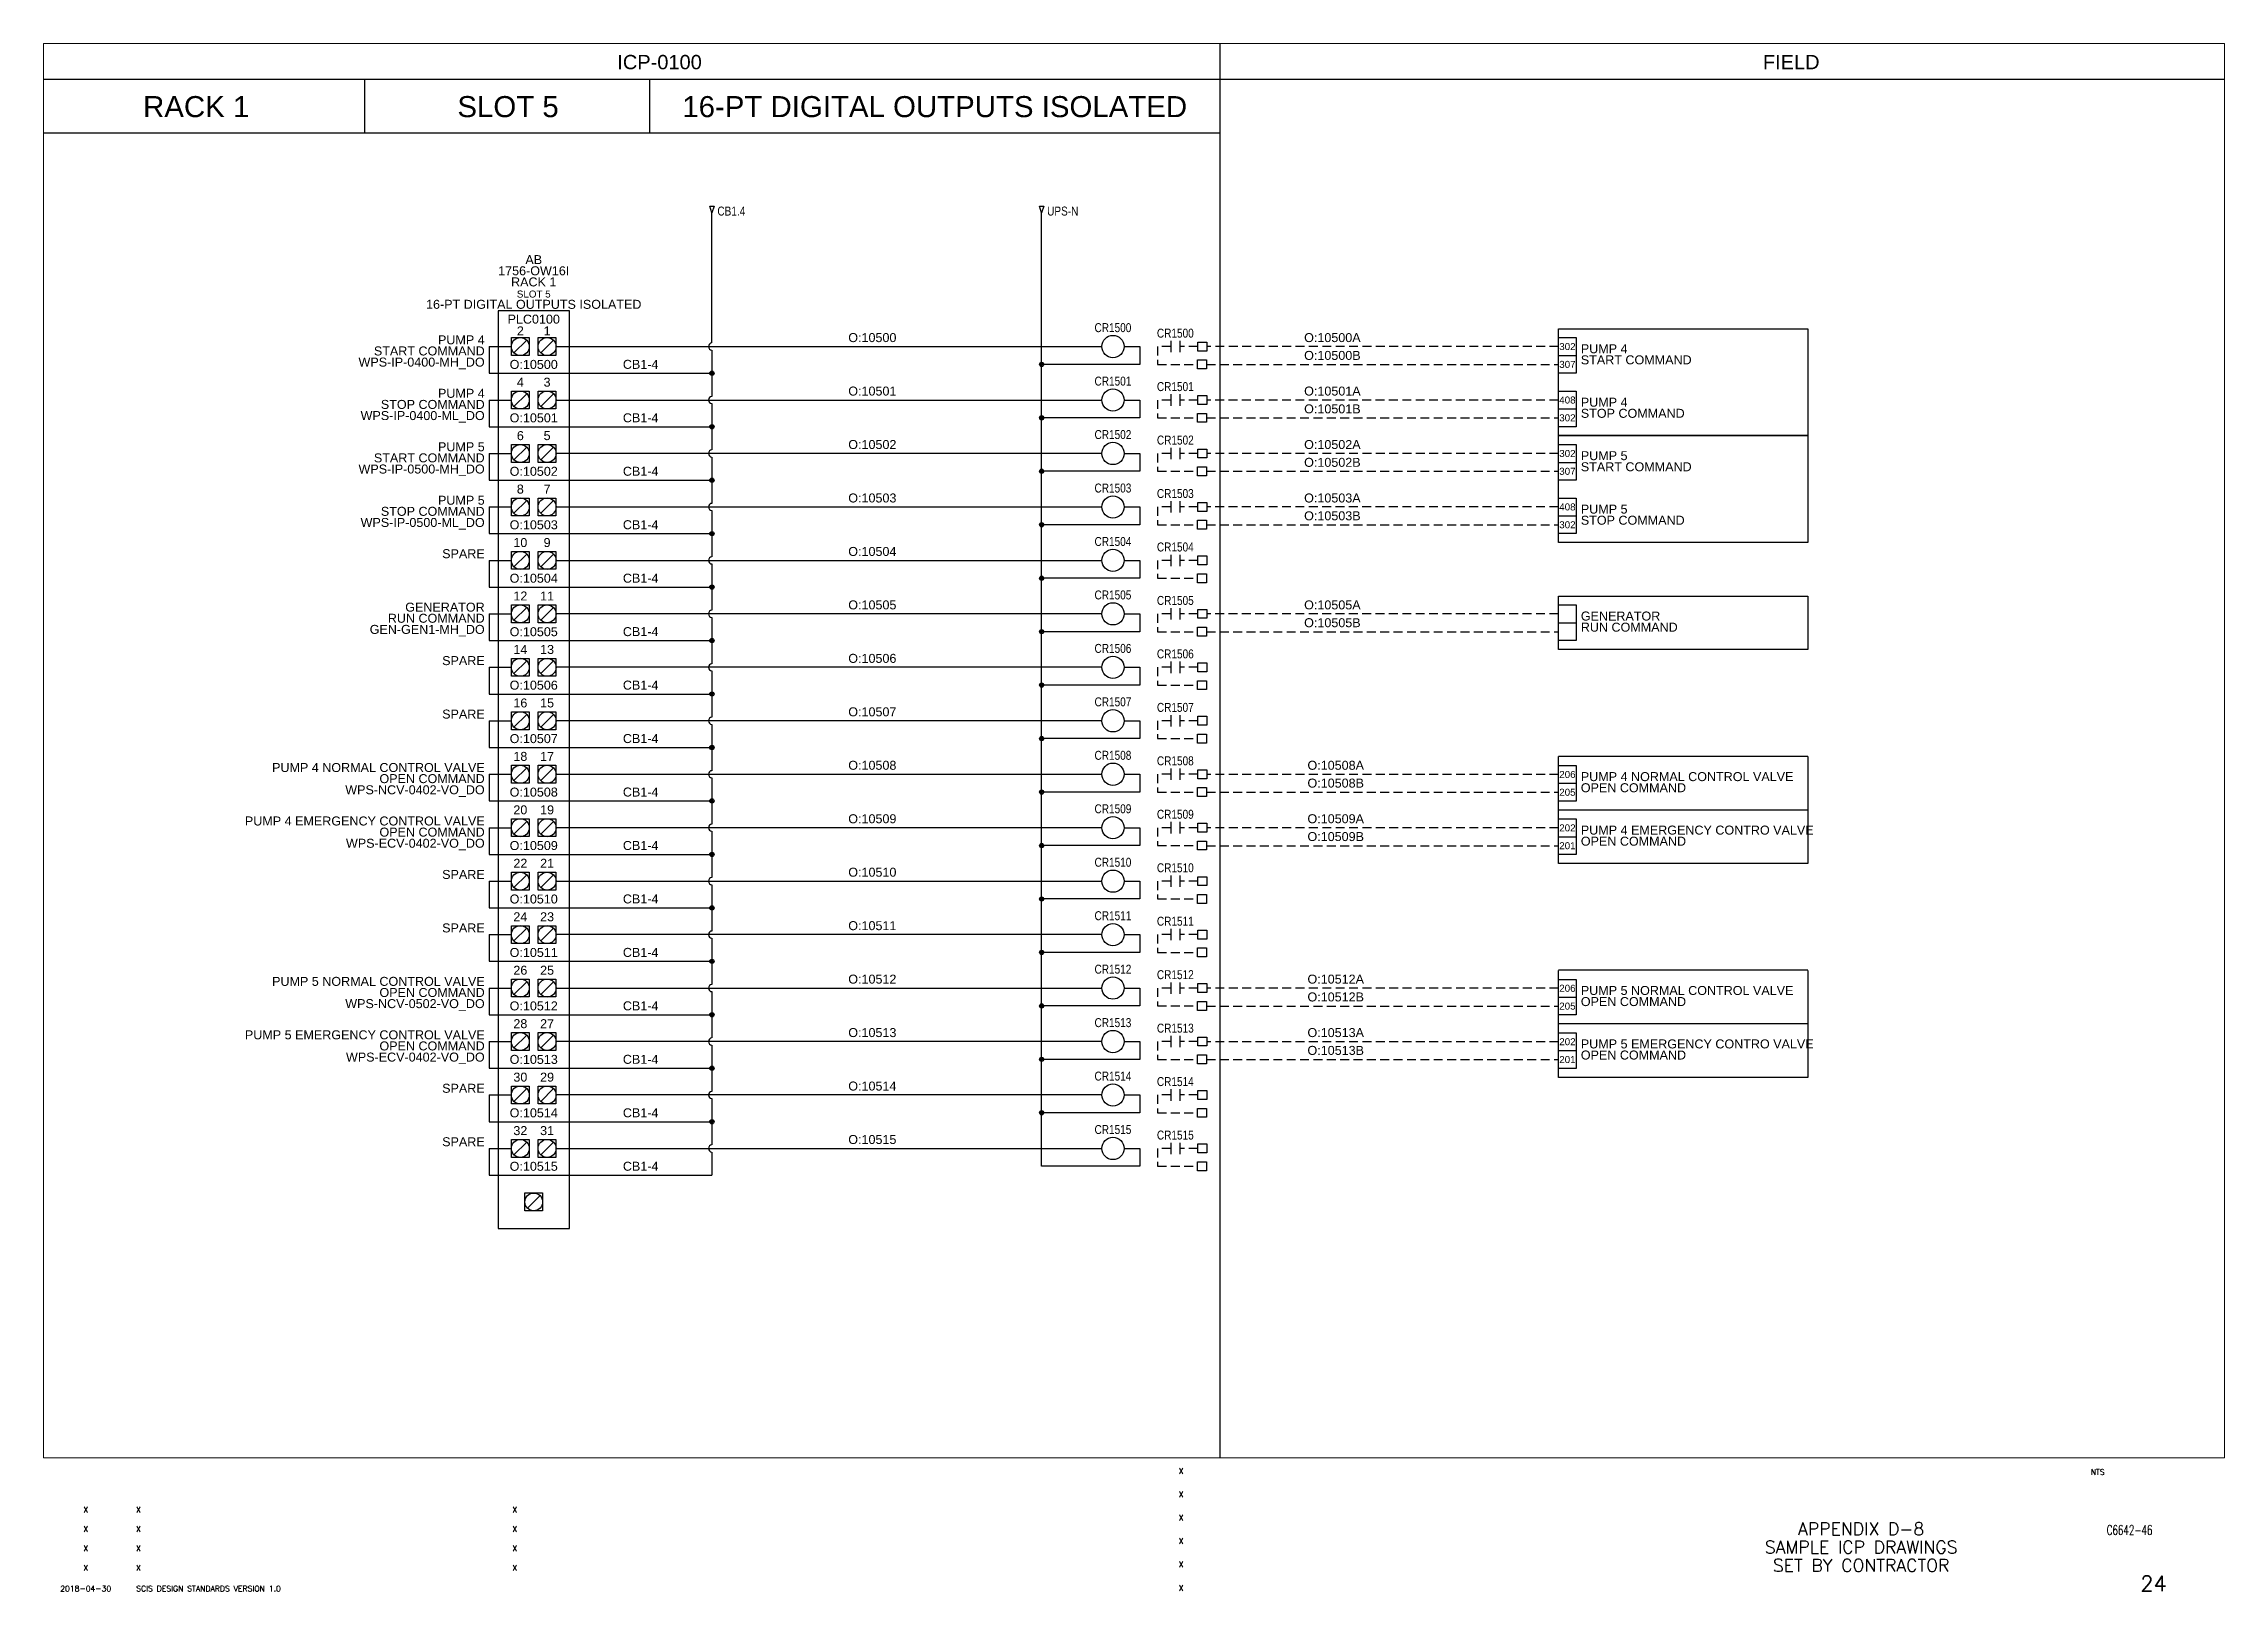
# Paper-space layout '24-Sample ICP R1S05 Digital Outputs' of a CAD drawing. Extents: x 44 to 821, y 22 to 574.
import ezdxf
from ezdxf.enums import TextEntityAlignment as Align

# ---------------------------------------------------------------- set-up
doc = ezdxf.new("R2010")
doc.units = 0
doc.linetypes.add('HIDDEN2', pattern=[4.7625, 3.175, -1.5875])
for name, color, linetype in [('BOR-A1', 7, 'Continuous'), ('N-DIAG-HIDDEN', 4, 'Continuous'), ('N-INST', 4, 'Continuous')]:
    doc.layers.add(name, color=color, linetype=linetype)
doc.layers.add('G-ANNO-VPRT', color=7, linetype='Continuous', plot=False)
doc.layers.add('N-ANNO-TEXT', color=2, linetype='Continuous', lineweight=25)
doc.layers.add('N-DIAG', color=4, linetype='Continuous', lineweight=25)
doc.styles.add('_CGS_2-5_NOTES', font='arial.ttf', dxfattribs={"height": 2.5})
doc.styles.add('STD2-0', font='simplex.shx', dxfattribs={"height": 2})
doc.styles.add('STD3-5', font='simplex.shx', dxfattribs={"height": 3.5})
doc.styles.add('STD4-5', font='simplex.shx', dxfattribs={"height": 4.5})
doc.styles.add('STD5-5', font='SIMPLEX')

# ---------------------------------------------------------------- blocks, each defined once
blk = doc.blocks.new('CGS A1 TITLE ATT')
at = {"layer": 'BOR-A1', "color": 1}
for tag, p, height, style in [('DATE', (448.47, 64.4), 2, 'STD2-0'), ('DRAWN', (448.47, 56.08), 2, 'STD2-0'), ('DESIGNER', (448.47, 47.76), 2, 'STD2-0'), ('CHECKED', (448.47, 39.44), 2, 'STD2-0'), ('FILE', (783.85, 42.55), 3.5, 'STD3-5'), ('ENGINEER', (448.47, 31.12), 2, 'STD2-0'), ('AD909', (787.49, 32), 5.5, 'STD5-5'), ('APPROVED', (448.47, 22.72), 2, 'STD2-0')]:
    blk.add_attdef(tag, p, '', height=height, dxfattribs=dict(at, style=style))
at = {"layer": 'BOR-A1', "color": 1, "style": 'STD2-0', "flags": 4}
blk.add_attdef('SCALE', (773.37, 64), '', height=2, dxfattribs=at)
at = {"layer": 'BOR-A1', "color": 1, "style": 'STD4-5'}
for tag, p in [('TITLE-1', (691.59, 44.75)), ('TITLE-2', (691.59, 38.25)), ('TITLE-3', (691.59, 31.75)), ('TITLE-4', (691.59, 25.25))]:
    blk.add_attdef(tag, text='', height=4.5, dxfattribs=at).set_placement(p, align=Align.MIDDLE_CENTER)
at = {"layer": 'BOR-A1', "color": 1, "style": 'STD5-5'}
blk.add_attdef('999', text='', height=5.5, dxfattribs=at).set_placement((800.49, 22.5), align=Align.RIGHT)
blk = doc.blocks.new('CGS A1 REV ATT')
at = {"layer": 'BOR-A1', "color": 1, "style": 'STD2-0'}
for tag, p in [('R5-DATE', (58.99, 50.62)), ('R5-BY', (211.87, 50.62)), ('R4-DATE', (58.99, 43.7)), ('R4-BY', (211.87, 43.7)), ('R3-DATE', (58.99, 36.78)), ('R2-DATE', (58.99, 29.86)), ('R3-BY', (211.87, 36.78)), ('R2-BY', (211.87, 29.86)), ('R1-DATE', (58.99, 22.46)), ('R1-BY', (211.87, 22.46))]:
    blk.add_attdef(tag, text='', height=2, dxfattribs=at).set_placement(p, align=Align.CENTER)
for tag, p in [('R5-DESC', (76.99, 50.62)), ('R4-DESC', (76.99, 43.7)), ('R3-DESC', (76.99, 36.78)), ('R2-DESC', (76.99, 29.86)), ('R1-DESC', (76.99, 22.46))]:
    blk.add_attdef(tag, p, '', height=2, dxfattribs=at)

psp = doc.layouts.new('24-Sample ICP R1S05 Digital Outputs')

# ---------------------------------------------------------------- linework, layer by layer
for p, q in [((463.09, 574), (463.09, 554.95)), ((43.99, 561.3), (821, 561.3)), ((158.29, 561.3), (158.29, 542.25)), ((259.89, 561.3), (259.89, 542.25)), ((463.09, 554.95), (463.09, 70)), ((43.99, 542.25), (463.09, 542.25))]:
    psp.add_line(p, q)
at = {"layer": 'N-DIAG'}
for p, q in [((282.12, 467.32), (282.12, 513.68)), ((399.59, 173.95), (399.59, 513.68)), ((231.32, 478.75), (205.92, 478.75)), ((205.92, 478.75), (205.92, 151.73)), ((231.32, 151.73), (231.32, 478.75)), ((210.68, 469.23), (217.03, 469.23)), ((210.68, 462.88), (210.68, 469.23)), ((216.12, 468.31), (211.59, 463.79)), ((217.03, 469.23), (217.03, 462.88)), ((220.2, 462.88), (220.2, 469.23)), ((220.2, 469.23), (226.55, 469.23)), ((225.64, 468.31), (221.12, 463.79)), ((226.55, 469.23), (226.55, 462.88)), ((202.74, 466.05), (210.65, 466.05)), ((202.74, 466.05), (202.74, 456.53)), ((217.03, 462.88), (210.68, 462.88)), ((226.55, 462.88), (220.2, 462.88)), ((226.55, 466.05), (421.02, 466.05)), ((282.12, 464.78), (282.12, 448.27)), ((434.52, 459.7), (399.59, 459.7)), ((428.96, 466.05), (434.52, 466.05)), ((434.52, 466.05), (434.52, 459.7)), ((202.74, 456.53), (282.12, 456.53)), ((202.74, 447), (210.65, 447)), ((202.74, 447), (202.74, 437.48)), ((210.68, 450.18), (217.03, 450.18)), ((210.68, 443.83), (210.68, 450.18)), ((217.03, 443.83), (210.68, 443.83)), ((216.12, 449.26), (211.59, 444.74)), ((217.03, 450.18), (217.03, 443.83)), ((220.2, 450.18), (226.55, 450.18)), ((220.2, 443.83), (220.2, 450.18)), ((226.55, 443.83), (220.2, 443.83)), ((225.64, 449.26), (221.12, 444.74)), ((226.55, 450.18), (226.55, 443.83)), ((226.55, 447), (421.02, 447)), ((282.12, 445.73), (282.12, 429.22)), ((428.96, 447), (434.52, 447)), ((434.52, 447), (434.52, 440.65)), ((202.74, 437.48), (282.12, 437.48)), ((434.52, 440.65), (399.59, 440.65)), ((202.74, 427.95), (210.65, 427.95)), ((202.74, 427.95), (202.74, 418.43)), ((210.68, 431.13), (217.03, 431.13)), ((210.68, 424.78), (210.68, 431.13)), ((216.12, 430.21), (211.59, 425.69)), ((217.03, 431.13), (217.03, 424.78)), ((220.2, 431.13), (226.55, 431.13)), ((220.2, 424.78), (220.2, 431.13)), ((225.64, 430.21), (221.12, 425.69)), ((226.55, 431.13), (226.55, 424.78)), ((421.02, 427.95), (226.55, 427.95)), ((428.96, 427.95), (434.52, 427.95)), ((434.52, 427.95), (434.52, 421.6)), ((217.03, 424.78), (210.68, 424.78)), ((226.55, 424.78), (220.2, 424.78)), ((282.12, 426.68), (282.12, 410.17)), ((434.52, 421.6), (399.59, 421.6)), ((202.74, 418.43), (282.12, 418.43)), ((210.68, 412.08), (217.03, 412.08)), ((210.68, 405.73), (210.68, 412.08)), ((217.03, 412.08), (217.03, 405.73)), ((220.2, 412.08), (226.55, 412.08)), ((220.2, 405.73), (220.2, 412.08)), ((226.55, 412.08), (226.55, 405.73)), ((202.74, 408.9), (210.65, 408.9)), ((202.74, 408.9), (202.74, 399.38)), ((217.03, 405.73), (210.68, 405.73)), ((216.12, 411.16), (211.59, 406.64)), ((226.55, 405.73), (220.2, 405.73)), ((225.64, 411.16), (221.12, 406.64)), ((226.55, 408.9), (421.02, 408.9)), ((282.12, 407.63), (282.12, 391.12)), ((428.96, 408.9), (434.52, 408.9)), ((434.52, 408.9), (434.52, 402.55)), ((202.74, 399.38), (282.12, 399.38)), ((434.52, 402.55), (399.59, 402.55)), ((202.74, 389.85), (210.65, 389.85)), ((202.74, 389.85), (202.74, 380.33)), ((210.68, 393.03), (217.03, 393.03)), ((210.68, 386.68), (210.68, 393.03)), ((216.12, 392.11), (211.59, 387.59)), ((217.03, 393.03), (217.03, 386.68)), ((220.2, 393.03), (226.55, 393.03)), ((220.2, 386.68), (220.2, 393.03)), ((225.64, 392.11), (221.12, 387.59)), ((226.55, 393.03), (226.55, 386.68)), ((226.55, 389.85), (421.02, 389.85)), ((282.12, 388.58), (282.12, 372.07)), ((428.96, 389.85), (434.52, 389.85)), ((434.52, 389.85), (434.52, 383.5)), ((217.03, 386.68), (210.68, 386.68)), ((226.55, 386.68), (220.2, 386.68)), ((434.52, 383.5), (399.59, 383.5)), ((202.74, 380.33), (282.12, 380.33)), ((210.68, 373.98), (217.03, 373.98)), ((210.68, 367.63), (210.68, 373.98)), ((216.12, 373.06), (211.59, 368.54)), ((217.03, 373.98), (217.03, 367.63)), ((220.2, 373.98), (226.55, 373.98)), ((220.2, 367.63), (220.2, 373.98)), ((225.64, 373.06), (221.12, 368.54)), ((226.55, 373.98), (226.55, 367.63)), ((202.74, 370.8), (210.65, 370.8)), ((202.74, 370.8), (202.74, 361.28)), ((217.03, 367.63), (210.68, 367.63)), ((226.55, 367.63), (220.2, 367.63)), ((421.02, 370.8), (226.55, 370.8)), ((282.12, 369.53), (282.12, 353.02)), ((428.96, 370.8), (434.52, 370.8)), ((434.52, 370.8), (434.52, 364.45)), ((202.74, 361.28), (282.12, 361.28)), ((434.52, 364.45), (399.59, 364.45)), ((202.74, 351.75), (210.65, 351.75)), ((202.74, 351.75), (202.74, 342.23)), ((210.68, 354.93), (217.03, 354.93)), ((210.68, 348.58), (210.68, 354.93)), ((216.12, 354.01), (211.59, 349.49)), ((217.03, 354.93), (217.03, 348.58)), ((220.2, 354.93), (226.55, 354.93)), ((220.2, 348.58), (220.2, 354.93)), ((225.64, 354.01), (221.12, 349.49)), ((226.55, 354.93), (226.55, 348.58)), ((421.02, 351.75), (226.55, 351.75)), ((282.12, 350.48), (282.12, 333.97)), ((428.96, 351.75), (434.52, 351.75)), ((434.52, 351.75), (434.52, 345.4)), ((202.74, 342.23), (282.12, 342.23)), ((217.03, 348.58), (210.68, 348.58)), ((226.55, 348.58), (220.2, 348.58)), ((434.52, 345.4), (399.59, 345.4)), ((210.68, 335.88), (217.03, 335.88)), ((210.68, 329.53), (210.68, 335.88)), ((216.12, 334.96), (211.59, 330.44)), ((217.03, 335.88), (217.03, 329.53)), ((220.2, 335.88), (226.55, 335.88)), ((220.2, 329.53), (220.2, 335.88)), ((225.64, 334.96), (221.12, 330.44)), ((226.55, 335.88), (226.55, 329.53)), ((202.74, 332.7), (210.65, 332.7)), ((202.74, 332.7), (202.74, 323.18)), ((217.03, 329.53), (210.68, 329.53)), ((226.55, 329.53), (220.2, 329.53)), ((421.02, 332.7), (226.55, 332.7)), ((282.12, 331.43), (282.12, 314.92)), ((434.52, 326.35), (399.59, 326.35)), ((428.96, 332.7), (434.52, 332.7)), ((434.52, 332.7), (434.52, 326.35)), ((202.74, 323.18), (282.12, 323.18)), ((202.74, 313.65), (210.65, 313.65)), ((202.74, 313.65), (202.74, 304.13)), ((210.68, 316.83), (217.03, 316.83)), ((210.68, 310.48), (210.68, 316.83)), ((216.12, 315.91), (211.59, 311.39)), ((217.03, 316.83), (217.03, 310.48)), ((220.2, 316.83), (226.55, 316.83)), ((220.2, 310.48), (220.2, 316.83)), ((225.64, 315.91), (221.12, 311.39)), ((226.55, 316.83), (226.55, 310.48)), ((226.55, 313.65), (421.02, 313.65)), ((282.12, 312.38), (282.12, 295.87)), ((428.96, 313.65), (434.52, 313.65)), ((434.52, 313.65), (434.52, 307.3)), ((202.74, 304.13), (282.12, 304.13)), ((217.03, 310.48), (210.68, 310.48)), ((226.55, 310.48), (220.2, 310.48)), ((434.52, 307.3), (399.59, 307.3)), ((210.68, 297.78), (217.03, 297.78)), ((210.68, 291.43), (210.68, 297.78)), ((216.12, 296.86), (211.59, 292.34)), ((217.03, 297.78), (217.03, 291.43)), ((220.2, 297.78), (226.55, 297.78)), ((220.2, 291.43), (220.2, 297.78)), ((225.64, 296.86), (221.12, 292.34)), ((226.55, 297.78), (226.55, 291.43)), ((202.74, 294.6), (210.65, 294.6)), ((202.74, 294.6), (202.74, 285.08)), ((217.03, 291.43), (210.68, 291.43)), ((226.55, 291.43), (220.2, 291.43)), ((421.02, 294.6), (226.55, 294.6)), ((282.12, 293.33), (282.12, 276.82)), ((434.52, 288.25), (399.59, 288.25)), ((428.96, 294.6), (434.52, 294.6)), ((434.52, 294.6), (434.52, 288.25)), ((202.74, 285.08), (282.12, 285.08)), ((202.74, 275.55), (210.65, 275.55)), ((202.74, 275.55), (202.74, 266.03)), ((210.68, 278.73), (217.03, 278.73)), ((210.68, 272.38), (210.68, 278.73)), ((217.03, 272.38), (210.68, 272.38)), ((216.12, 277.81), (211.59, 273.29)), ((217.03, 278.73), (217.03, 272.38)), ((220.2, 278.73), (226.55, 278.73)), ((220.2, 272.38), (220.2, 278.73)), ((226.55, 272.38), (220.2, 272.38)), ((225.64, 277.81), (221.12, 273.29)), ((226.55, 278.73), (226.55, 272.38)), ((226.55, 275.55), (421.02, 275.55)), ((282.12, 274.28), (282.12, 257.77)), ((428.96, 275.55), (434.52, 275.55)), ((434.52, 275.55), (434.52, 269.2)), ((202.74, 266.03), (282.12, 266.03)), ((434.52, 269.2), (399.59, 269.2)), ((202.74, 256.5), (210.65, 256.5)), ((202.74, 256.5), (202.74, 246.98)), ((210.68, 259.68), (217.03, 259.68)), ((210.68, 253.33), (210.68, 259.68)), ((216.12, 258.76), (211.59, 254.24)), ((217.03, 259.68), (217.03, 253.33)), ((220.2, 259.68), (226.55, 259.68)), ((220.2, 253.33), (220.2, 259.68)), ((225.64, 258.76), (221.12, 254.24)), ((226.55, 259.68), (226.55, 253.33)), ((421.02, 256.5), (226.55, 256.5)), ((428.96, 256.5), (434.52, 256.5)), ((434.52, 256.5), (434.52, 250.15)), ((217.03, 253.33), (210.68, 253.33)), ((226.55, 253.33), (220.2, 253.33)), ((282.12, 255.23), (282.12, 238.72)), ((434.52, 250.15), (399.59, 250.15)), ((202.74, 246.98), (282.12, 246.98)), ((202.74, 237.45), (210.65, 237.45)), ((202.74, 237.45), (202.74, 227.93)), ((210.68, 240.63), (217.03, 240.63)), ((210.68, 234.28), (210.68, 240.63)), ((217.03, 234.28), (210.68, 234.28)), ((216.12, 239.71), (211.59, 235.19)), ((217.03, 240.63), (217.03, 234.28)), ((220.2, 240.63), (226.55, 240.63)), ((220.2, 234.28), (220.2, 240.63)), ((226.55, 234.28), (220.2, 234.28)), ((225.64, 239.71), (221.12, 235.19)), ((226.55, 240.63), (226.55, 234.28)), ((226.55, 237.45), (421.02, 237.45)), ((282.12, 236.18), (282.12, 219.67)), ((428.96, 237.45), (434.52, 237.45)), ((434.52, 237.45), (434.52, 231.1)), ((202.74, 227.93), (282.12, 227.93)), ((434.52, 231.1), (399.59, 231.1)), ((202.74, 218.4), (210.65, 218.4)), ((202.74, 218.4), (202.74, 208.88)), ((210.68, 221.58), (217.03, 221.58)), ((210.68, 215.23), (210.68, 221.58)), ((216.12, 220.66), (211.59, 216.14)), ((217.03, 221.58), (217.03, 215.23)), ((220.2, 221.58), (226.55, 221.58)), ((220.2, 215.23), (220.2, 221.58)), ((225.64, 220.66), (221.12, 216.14)), ((226.55, 221.58), (226.55, 215.23)), ((421.02, 218.4), (226.55, 218.4)), ((428.96, 218.4), (434.52, 218.4)), ((434.52, 218.4), (434.52, 212.05)), ((217.03, 215.23), (210.68, 215.23)), ((226.55, 215.23), (220.2, 215.23)), ((282.12, 217.13), (282.12, 200.62)), ((434.52, 212.05), (399.59, 212.05)), ((202.74, 208.88), (282.12, 208.88)), ((210.68, 202.53), (217.03, 202.53)), ((210.68, 196.18), (210.68, 202.53)), ((217.03, 202.53), (217.03, 196.18)), ((220.2, 202.53), (226.55, 202.53)), ((220.2, 196.18), (220.2, 202.53)), ((226.55, 202.53), (226.55, 196.18)), ((202.74, 199.35), (210.65, 199.35)), ((202.74, 199.35), (202.74, 189.83)), ((217.03, 196.18), (210.68, 196.18)), ((216.12, 201.61), (211.59, 197.09)), ((226.55, 196.18), (220.2, 196.18)), ((225.64, 201.61), (221.12, 197.09)), ((421.02, 199.35), (226.55, 199.35)), ((282.12, 198.08), (282.12, 181.57)), ((428.96, 199.35), (434.52, 199.35)), ((434.52, 199.35), (434.52, 193)), ((202.74, 189.83), (282.12, 189.83)), ((434.52, 193), (399.59, 193)), ((202.74, 180.3), (210.65, 180.3)), ((202.74, 180.3), (202.74, 170.78)), ((210.68, 183.48), (217.03, 183.48)), ((210.68, 177.13), (210.68, 183.48)), ((216.12, 182.56), (211.59, 178.04)), ((217.03, 183.48), (217.03, 177.13)), ((220.2, 183.48), (226.55, 183.48)), ((220.2, 177.13), (220.2, 183.48)), ((225.64, 182.56), (221.12, 178.04)), ((226.55, 183.48), (226.55, 177.13)), ((226.55, 180.3), (421.02, 180.3)), ((282.12, 179.03), (282.12, 170.78)), ((428.96, 180.3), (434.52, 180.3)), ((434.52, 180.3), (434.52, 173.95)), ((217.03, 177.13), (210.68, 177.13)), ((226.55, 177.13), (220.2, 177.13)), ((434.52, 173.95), (399.59, 173.95)), ((202.74, 170.78), (282.12, 170.78)), ((215.44, 164.43), (221.79, 164.43)), ((215.44, 158.08), (215.44, 164.43)), ((215.44, 164.43), (221.79, 164.43)), ((215.44, 158.08), (215.44, 164.43)), ((220.86, 163.5), (216.37, 159)), ((221.79, 164.43), (221.79, 158.08)), ((221.79, 164.43), (221.79, 158.08)), ((221.79, 158.08), (215.44, 158.08)), ((221.79, 158.08), (215.44, 158.08)), ((205.92, 151.73), (231.32, 151.73))]:
    psp.add_line(p, q, dxfattribs=at)
for centre, radius in [((213.85, 466.05), 3.2), ((223.38, 466.05), 3.2), ((424.99, 466.05), 3.97), ((399.59, 459.7), 0.762), ((399.59, 459.7), 0.762), ((399.59, 459.7), 0.475), ((399.59, 459.7), 0.475), ((399.59, 459.7), 0.236), ((399.59, 459.7), 0.236), ((282.12, 456.53), 0.762), ((282.12, 456.53), 0.475), ((282.12, 456.53), 0.236), ((424.99, 447), 3.97), ((213.85, 447), 3.2), ((223.38, 447), 3.2), ((282.12, 437.48), 0.762), ((282.12, 437.48), 0.475), ((282.12, 437.48), 0.236), ((399.59, 440.65), 0.762), ((399.59, 440.65), 0.475), ((399.59, 440.65), 0.236), ((213.85, 427.95), 3.2), ((223.38, 427.95), 3.2), ((424.99, 427.95), 3.97), ((399.59, 421.6), 0.762), ((399.59, 421.6), 0.475), ((399.59, 421.6), 0.236), ((213.85, 408.9), 3.2), ((223.38, 408.9), 3.2), ((282.12, 418.43), 0.762), ((282.12, 418.43), 0.475), ((282.12, 418.43), 0.236), ((424.99, 408.9), 3.97), ((282.12, 399.38), 0.762), ((282.12, 399.38), 0.475), ((282.12, 399.38), 0.236), ((399.59, 402.55), 0.762), ((399.59, 402.55), 0.475), ((399.59, 402.55), 0.236), ((213.85, 389.85), 3.2), ((223.38, 389.85), 3.2), ((424.99, 389.85), 3.97), ((282.12, 380.33), 0.762), ((282.12, 380.33), 0.475), ((399.59, 383.5), 0.762), ((399.59, 383.5), 0.475), ((399.59, 383.5), 0.236), ((213.85, 370.8), 3.2), ((223.38, 370.8), 3.2), ((282.12, 380.33), 0.236), ((424.99, 370.8), 3.97), ((399.59, 364.45), 0.762), ((282.12, 361.28), 0.762), ((282.12, 361.28), 0.475), ((282.12, 361.28), 0.236), ((399.59, 364.45), 0.475), ((399.59, 364.45), 0.236), ((213.85, 351.75), 3.2), ((223.38, 351.75), 3.2), ((424.99, 351.75), 3.97), ((282.12, 342.23), 0.762), ((282.12, 342.23), 0.475), ((282.12, 342.23), 0.236), ((399.59, 345.4), 0.762), ((399.59, 345.4), 0.475), ((399.59, 345.4), 0.236), ((213.85, 332.7), 3.2), ((223.38, 332.7), 3.2), ((424.99, 332.7), 3.97), ((399.59, 326.35), 0.762), ((399.59, 326.35), 0.475), ((399.59, 326.35), 0.236), ((282.12, 323.18), 0.762), ((282.12, 323.18), 0.475), ((282.12, 323.18), 0.236), ((213.85, 313.65), 3.2), ((223.38, 313.65), 3.2), ((424.99, 313.65), 3.97), ((282.12, 304.13), 0.762), ((282.12, 304.13), 0.475), ((282.12, 304.13), 0.236), ((399.59, 307.3), 0.762), ((399.59, 307.3), 0.475), ((399.59, 307.3), 0.236), ((213.85, 294.6), 3.2), ((223.38, 294.6), 3.2), ((424.99, 294.6), 3.97), ((399.59, 288.25), 0.762), ((399.59, 288.25), 0.475), ((399.59, 288.25), 0.236), ((282.12, 285.08), 0.762), ((282.12, 285.08), 0.475), ((282.12, 285.08), 0.236), ((213.85, 275.55), 3.2), ((223.38, 275.55), 3.2), ((424.99, 275.55), 3.97), ((282.12, 266.03), 0.762), ((282.12, 266.03), 0.475), ((282.12, 266.03), 0.236), ((399.59, 269.2), 0.762), ((399.59, 269.2), 0.475), ((399.59, 269.2), 0.236), ((213.85, 256.5), 3.2), ((223.38, 256.5), 3.2), ((424.99, 256.5), 3.97), ((399.59, 250.15), 0.762), ((399.59, 250.15), 0.475), ((399.59, 250.15), 0.236), ((282.12, 246.98), 0.762), ((282.12, 246.98), 0.475), ((282.12, 246.98), 0.236), ((424.99, 237.45), 3.97), ((213.85, 237.45), 3.2), ((223.38, 237.45), 3.2), ((282.12, 227.93), 0.762), ((282.12, 227.93), 0.475), ((282.12, 227.93), 0.236), ((399.59, 231.1), 0.762), ((399.59, 231.1), 0.475), ((399.59, 231.1), 0.236), ((213.85, 218.4), 3.2), ((223.38, 218.4), 3.2), ((424.99, 218.4), 3.97), ((399.59, 212.05), 0.762), ((399.59, 212.05), 0.475), ((399.59, 212.05), 0.236), ((213.85, 199.35), 3.2), ((223.38, 199.35), 3.2), ((282.12, 208.88), 0.762), ((282.12, 208.88), 0.475), ((282.12, 208.88), 0.236), ((424.99, 199.35), 3.97), ((282.12, 189.83), 0.762), ((282.12, 189.83), 0.475), ((282.12, 189.83), 0.236), ((399.59, 193), 0.762), ((399.59, 193), 0.475), ((399.59, 193), 0.236), ((213.85, 180.3), 3.2), ((223.38, 180.3), 3.2), ((424.99, 180.3), 3.97), ((218.62, 161.25), 3.17)]:
    psp.add_circle(centre, radius, dxfattribs=at)
for centre in [(282.12, 466.05), (282.12, 447), (282.12, 427.95), (282.12, 408.9), (282.12, 389.85), (282.12, 370.8), (282.12, 351.75), (282.12, 332.7), (282.12, 313.65), (282.12, 294.6), (282.12, 275.55), (282.12, 256.5), (282.12, 237.45), (282.12, 218.4), (282.12, 199.35), (282.12, 180.3)]:
    psp.add_arc(centre, 1.27, 90, 270, dxfattribs=at)
at = {"layer": 'N-DIAG-HIDDEN', "linetype": 'HIDDEN2'}
for p, q in [((440.87, 466.05), (440.87, 459.7)), ((445.63, 466.05), (440.87, 466.05)), ((440.87, 466.05), (440.87, 459.7)), ((445.63, 466.05), (440.87, 466.05)), ((440.87, 459.7), (455.15, 459.7)), ((440.87, 459.7), (455.15, 459.7)), ((458.33, 459.7), (486.9, 459.7)), ((458.33, 459.7), (583.67, 459.7)), ((583.74, 466.05), (458.41, 466.05)), ((583.74, 466.05), (458.41, 466.05)), ((440.87, 447), (440.87, 440.65)), ((445.63, 447), (440.87, 447)), ((583.67, 447), (458.41, 447)), ((440.87, 440.65), (455.15, 440.65)), ((458.33, 440.65), (583.74, 440.65)), ((440.87, 427.95), (440.87, 421.6)), ((445.63, 427.95), (440.87, 427.95)), ((583.74, 427.95), (458.41, 427.95)), ((583.74, 427.95), (458.41, 427.95)), ((440.87, 421.6), (455.15, 421.6)), ((458.33, 421.6), (583.67, 421.6)), ((445.63, 408.9), (440.87, 408.9)), ((440.87, 408.9), (440.87, 402.55)), ((583.67, 408.9), (458.41, 408.9)), ((440.87, 402.55), (455.15, 402.55)), ((458.33, 402.55), (583.74, 402.55)), ((445.63, 389.85), (440.87, 389.85)), ((440.87, 389.85), (440.87, 383.5)), ((440.87, 383.5), (455.15, 383.5)), ((445.63, 370.8), (440.87, 370.8)), ((440.87, 370.8), (440.87, 364.45)), ((583.67, 370.8), (458.41, 370.8)), ((440.87, 364.45), (455.15, 364.45)), ((458.33, 364.45), (583.74, 364.45)), ((445.63, 351.75), (440.87, 351.75)), ((440.87, 351.75), (440.87, 345.4)), ((440.87, 345.4), (455.15, 345.4)), ((445.63, 332.7), (440.87, 332.7)), ((440.87, 332.7), (440.87, 326.35)), ((440.87, 326.35), (455.15, 326.35)), ((445.63, 313.65), (440.87, 313.65)), ((440.87, 313.65), (440.87, 307.3)), ((583.74, 313.58), (458.41, 313.58)), ((440.87, 307.3), (455.15, 307.3)), ((458.33, 307.23), (583.74, 307.23)), ((445.63, 294.6), (440.87, 294.6)), ((440.87, 294.6), (440.87, 288.25)), ((440.87, 288.25), (455.15, 288.25)), ((458.33, 288.18), (583.74, 288.18)), ((583.74, 294.53), (458.41, 294.53)), ((445.63, 275.55), (440.87, 275.55)), ((440.87, 275.55), (440.87, 269.2)), ((440.87, 269.2), (455.15, 269.2)), ((445.63, 256.5), (440.87, 256.5)), ((440.87, 256.5), (440.87, 250.15)), ((440.87, 250.15), (455.15, 250.15)), ((445.63, 237.45), (440.87, 237.45)), ((440.87, 237.45), (440.87, 231.1)), ((583.74, 237.38), (458.41, 237.38)), ((440.87, 231.1), (455.15, 231.1)), ((458.33, 231.03), (583.74, 231.03)), ((445.63, 218.4), (440.87, 218.4)), ((440.87, 218.4), (440.87, 212.05)), ((583.74, 218.33), (458.41, 218.33)), ((440.87, 212.05), (455.15, 212.05)), ((458.33, 211.98), (583.74, 211.98)), ((445.63, 199.35), (440.87, 199.35)), ((440.87, 199.35), (440.87, 193)), ((440.87, 193), (455.15, 193)), ((445.63, 180.3), (440.87, 180.3)), ((440.87, 180.3), (440.87, 173.95)), ((440.87, 173.95), (455.15, 173.95))]:
    psp.add_line(p, q, dxfattribs=at)
at = {"layer": 'N-INST', "linetype": 'Continuous'}
for p, q in [((445.63, 468.08), (445.63, 464.02)), ((445.63, 468.08), (445.63, 464.02)), ((448.8, 468.08), (448.8, 464.02)), ((448.8, 468.08), (448.8, 464.02)), ((445.63, 449.03), (445.63, 444.97)), ((448.8, 449.03), (448.8, 444.97)), ((445.63, 429.98), (445.63, 425.92)), ((448.8, 429.98), (448.8, 425.92)), ((445.63, 410.93), (445.63, 406.87)), ((448.8, 410.93), (448.8, 406.87)), ((445.63, 391.88), (445.63, 387.82)), ((448.8, 391.88), (448.8, 387.82)), ((445.63, 372.83), (445.63, 368.77)), ((448.8, 372.83), (448.8, 368.77)), ((445.63, 353.78), (445.63, 349.72)), ((448.8, 353.78), (448.8, 349.72)), ((445.63, 334.73), (445.63, 330.67)), ((448.8, 334.73), (448.8, 330.67)), ((445.63, 315.68), (445.63, 311.62)), ((448.8, 315.68), (448.8, 311.62)), ((445.63, 296.63), (445.63, 292.57)), ((448.8, 296.63), (448.8, 292.57)), ((445.63, 277.58), (445.63, 273.52)), ((448.8, 277.58), (448.8, 273.52)), ((445.63, 258.53), (445.63, 254.47)), ((448.8, 258.53), (448.8, 254.47)), ((445.63, 239.48), (445.63, 235.42)), ((448.8, 239.48), (448.8, 235.42)), ((445.63, 220.43), (445.63, 216.37)), ((448.8, 220.43), (448.8, 216.37)), ((445.63, 201.38), (445.63, 197.32)), ((448.8, 201.38), (448.8, 197.32)), ((445.63, 182.33), (445.63, 178.27)), ((448.8, 182.33), (448.8, 178.27))]:
    psp.add_line(p, q, dxfattribs=at)
at = {"layer": 'N-INST'}
for p, q in [((455.24, 467.64), (458.41, 467.64)), ((455.24, 464.46), (455.24, 467.64)), ((455.24, 467.64), (458.41, 467.64)), ((455.24, 464.46), (455.24, 467.64)), ((458.41, 467.64), (458.41, 464.46)), ((458.41, 467.64), (458.41, 464.46)), ((583.74, 453.35), (583.74, 472.4)), ((583.74, 472.4), (672.64, 472.4)), ((583.74, 453.35), (583.74, 472.4)), ((583.74, 472.4), (672.64, 472.4)), ((583.74, 469.23), (590.09, 469.23)), ((590.09, 469.23), (590.09, 462.88)), ((672.64, 472.4), (672.64, 453.35)), ((672.64, 472.4), (672.64, 453.35)), ((455.15, 461.29), (458.33, 461.29)), ((455.15, 458.11), (455.15, 461.29)), ((455.15, 461.29), (458.33, 461.29)), ((455.15, 458.11), (455.15, 461.29)), ((458.41, 464.46), (455.24, 464.46)), ((458.41, 464.46), (455.24, 464.46)), ((458.33, 461.29), (458.33, 458.11)), ((458.33, 461.29), (458.33, 458.11)), ((583.74, 462.88), (590.09, 462.88)), ((590.09, 462.88), (590.09, 456.53)), ((458.33, 458.11), (455.15, 458.11)), ((458.33, 458.11), (455.15, 458.11)), ((590.09, 456.53), (583.74, 456.53)), ((583.74, 434.3), (583.74, 453.35)), ((672.64, 453.35), (672.64, 434.3)), ((455.24, 448.59), (458.41, 448.59)), ((455.24, 445.41), (455.24, 448.59)), ((458.41, 445.41), (455.24, 445.41)), ((458.41, 448.59), (458.41, 445.41)), ((583.74, 450.18), (590.09, 450.18)), ((583.74, 443.83), (590.09, 443.83)), ((590.09, 450.18), (590.09, 443.83)), ((590.09, 443.83), (590.09, 437.48)), ((455.15, 442.24), (458.33, 442.24)), ((455.15, 439.06), (455.15, 442.24)), ((458.33, 439.06), (455.15, 439.06)), ((458.33, 442.24), (458.33, 439.06)), ((590.09, 437.48), (583.74, 437.48)), ((455.24, 429.54), (458.41, 429.54)), ((455.24, 426.36), (455.24, 429.54)), ((458.41, 429.54), (458.41, 426.36)), ((672.64, 434.3), (583.74, 434.3)), ((583.74, 415.25), (583.74, 434.3)), ((583.74, 434.3), (672.64, 434.3)), ((583.74, 415.25), (583.74, 434.3)), ((583.74, 434.3), (672.64, 434.3)), ((583.74, 431.13), (590.09, 431.13)), ((590.09, 431.13), (590.09, 424.78)), ((672.64, 434.3), (672.64, 415.25)), ((672.64, 434.3), (672.64, 415.25)), ((455.15, 423.19), (458.33, 423.19)), ((455.15, 420.01), (455.15, 423.19)), ((458.33, 420.01), (455.15, 420.01)), ((458.41, 426.36), (455.24, 426.36)), ((458.33, 423.19), (458.33, 420.01)), ((583.74, 424.78), (590.09, 424.78)), ((590.09, 424.78), (590.09, 418.43)), ((590.09, 418.43), (583.74, 418.43)), ((583.74, 396.2), (583.74, 415.25)), ((583.74, 412.08), (590.09, 412.08)), ((590.09, 412.08), (590.09, 405.73)), ((672.64, 415.25), (672.64, 396.2)), ((455.15, 404.14), (458.33, 404.14)), ((455.15, 400.96), (455.15, 404.14)), ((455.24, 410.49), (458.41, 410.49)), ((455.24, 407.31), (455.24, 410.49)), ((458.41, 407.31), (455.24, 407.31)), ((458.33, 404.14), (458.33, 400.96)), ((458.41, 410.49), (458.41, 407.31)), ((583.74, 405.73), (590.09, 405.73)), ((590.09, 405.73), (590.09, 399.38)), ((458.33, 400.96), (455.15, 400.96)), ((590.09, 399.38), (583.74, 399.38)), ((455.24, 391.44), (458.41, 391.44)), ((455.24, 388.26), (455.24, 391.44)), ((458.41, 391.44), (458.41, 388.26)), ((672.64, 396.2), (583.74, 396.2)), ((455.15, 385.09), (458.33, 385.09)), ((455.15, 381.91), (455.15, 385.09)), ((458.33, 381.91), (455.15, 381.91)), ((458.41, 388.26), (455.24, 388.26)), ((458.33, 385.09), (458.33, 381.91)), ((583.74, 358.1), (583.74, 377.15)), ((583.74, 377.15), (672.64, 377.15)), ((583.74, 373.98), (590.09, 373.98)), ((590.09, 373.98), (590.09, 367.63)), ((672.64, 377.15), (672.64, 358.1)), ((455.15, 366.04), (458.33, 366.04)), ((455.15, 362.86), (455.15, 366.04)), ((455.24, 372.39), (458.41, 372.39)), ((455.24, 369.21), (455.24, 372.39)), ((458.41, 369.21), (455.24, 369.21)), ((458.33, 366.04), (458.33, 362.86)), ((458.41, 372.39), (458.41, 369.21)), ((583.74, 367.63), (590.09, 367.63)), ((590.09, 367.63), (590.09, 361.28)), ((458.33, 362.86), (455.15, 362.86)), ((590.09, 361.28), (583.74, 361.28)), ((672.64, 358.1), (583.74, 358.1)), ((455.24, 353.34), (458.41, 353.34)), ((455.24, 350.16), (455.24, 353.34)), ((458.41, 350.16), (455.24, 350.16)), ((458.41, 353.34), (458.41, 350.16)), ((455.15, 346.99), (458.33, 346.99)), ((455.15, 343.81), (455.15, 346.99)), ((458.33, 343.81), (455.15, 343.81)), ((458.33, 346.99), (458.33, 343.81)), ((455.24, 334.29), (458.41, 334.29)), ((455.24, 331.11), (455.24, 334.29)), ((458.41, 334.29), (458.41, 331.11)), ((455.15, 327.94), (458.33, 327.94)), ((455.15, 324.76), (455.15, 327.94)), ((458.41, 331.11), (455.24, 331.11)), ((458.33, 327.94), (458.33, 324.76)), ((458.33, 324.76), (455.15, 324.76)), ((672.64, 320), (583.74, 320)), ((583.74, 300.88), (583.74, 319.93)), ((672.64, 319.93), (672.64, 300.88)), ((455.24, 315.24), (458.41, 315.24)), ((455.24, 312.06), (455.24, 315.24)), ((458.41, 312.06), (455.24, 312.06)), ((458.41, 315.24), (458.41, 312.06)), ((583.74, 316.76), (590.09, 316.76)), ((590.09, 316.76), (590.09, 310.41)), ((455.15, 308.89), (458.33, 308.89)), ((455.15, 305.71), (455.15, 308.89)), ((458.33, 305.71), (455.15, 305.71)), ((458.33, 308.89), (458.33, 305.71)), ((583.74, 310.41), (590.09, 310.41)), ((590.09, 304.06), (583.74, 304.06)), ((590.09, 310.41), (590.09, 304.06)), ((455.24, 296.19), (458.41, 296.19)), ((455.24, 293.01), (455.24, 296.19)), ((458.41, 296.19), (458.41, 293.01)), ((672.64, 300.88), (583.74, 300.88)), ((583.74, 281.83), (583.74, 300.88)), ((583.74, 297.71), (590.09, 297.71)), ((590.09, 297.71), (590.09, 291.36)), ((672.64, 300.88), (672.64, 281.83)), ((455.15, 289.84), (458.33, 289.84)), ((455.15, 286.66), (455.15, 289.84)), ((458.41, 293.01), (455.24, 293.01)), ((458.33, 289.84), (458.33, 286.66)), ((583.74, 291.36), (590.09, 291.36)), ((590.09, 291.36), (590.09, 285.01)), ((458.33, 286.66), (455.15, 286.66)), ((590.09, 285.01), (583.74, 285.01)), ((672.64, 281.83), (583.74, 281.83)), ((455.24, 277.14), (458.41, 277.14)), ((455.24, 273.96), (455.24, 277.14)), ((458.41, 273.96), (455.24, 273.96)), ((458.41, 277.14), (458.41, 273.96)), ((455.15, 270.79), (458.33, 270.79)), ((455.15, 267.61), (455.15, 270.79)), ((458.33, 267.61), (455.15, 267.61)), ((458.33, 270.79), (458.33, 267.61)), ((455.24, 258.09), (458.41, 258.09)), ((455.24, 254.91), (455.24, 258.09)), ((458.41, 258.09), (458.41, 254.91)), ((455.15, 251.74), (458.33, 251.74)), ((455.15, 248.56), (455.15, 251.74)), ((458.41, 254.91), (455.24, 254.91)), ((458.33, 251.74), (458.33, 248.56)), ((458.33, 248.56), (455.15, 248.56)), ((672.64, 243.8), (583.74, 243.8)), ((583.74, 224.68), (583.74, 243.73)), ((672.64, 243.73), (672.64, 224.68)), ((455.24, 239.04), (458.41, 239.04)), ((455.24, 235.86), (455.24, 239.04)), ((458.41, 235.86), (455.24, 235.86)), ((458.41, 239.04), (458.41, 235.86)), ((583.74, 240.56), (590.09, 240.56)), ((583.74, 234.21), (590.09, 234.21)), ((590.09, 240.56), (590.09, 234.21)), ((590.09, 234.21), (590.09, 227.86)), ((455.15, 232.69), (458.33, 232.69)), ((455.15, 229.51), (455.15, 232.69)), ((458.33, 229.51), (455.15, 229.51)), ((458.33, 232.69), (458.33, 229.51)), ((590.09, 227.86), (583.74, 227.86)), ((455.24, 219.99), (458.41, 219.99)), ((455.24, 216.81), (455.24, 219.99)), ((458.41, 219.99), (458.41, 216.81)), ((672.64, 224.68), (583.74, 224.68)), ((583.74, 205.63), (583.74, 224.68)), ((583.74, 221.51), (590.09, 221.51)), ((590.09, 221.51), (590.09, 215.16)), ((672.64, 224.68), (672.64, 205.63)), ((455.15, 213.64), (458.33, 213.64)), ((455.15, 210.46), (455.15, 213.64)), ((458.33, 210.46), (455.15, 210.46)), ((458.41, 216.81), (455.24, 216.81)), ((458.33, 213.64), (458.33, 210.46)), ((583.74, 215.16), (590.09, 215.16)), ((590.09, 215.16), (590.09, 208.81)), ((590.09, 208.81), (583.74, 208.81)), ((672.64, 205.63), (583.74, 205.63)), ((455.15, 194.59), (458.33, 194.59)), ((455.15, 191.41), (455.15, 194.59)), ((455.24, 200.94), (458.41, 200.94)), ((455.24, 197.76), (455.24, 200.94)), ((458.41, 197.76), (455.24, 197.76)), ((458.33, 194.59), (458.33, 191.41)), ((458.41, 200.94), (458.41, 197.76)), ((458.33, 191.41), (455.15, 191.41)), ((455.24, 181.89), (458.41, 181.89)), ((455.24, 178.71), (455.24, 181.89)), ((458.41, 178.71), (455.24, 178.71)), ((458.41, 181.89), (458.41, 178.71)), ((455.15, 175.54), (458.33, 175.54)), ((455.15, 172.36), (455.15, 175.54)), ((458.33, 172.36), (455.15, 172.36)), ((458.33, 175.54), (458.33, 172.36))]:
    psp.add_line(p, q, dxfattribs=at)
at = {"layer": 'N-INST', "linetype": 'HIDDEN2'}
for p, q in [((455.24, 466.05), (448.8, 466.05)), ((455.24, 466.05), (448.8, 466.05)), ((455.24, 447), (448.8, 447)), ((455.24, 427.95), (448.8, 427.95)), ((455.24, 408.9), (448.8, 408.9)), ((455.24, 389.85), (448.8, 389.85)), ((455.24, 370.8), (448.8, 370.8)), ((455.24, 351.75), (448.8, 351.75)), ((455.24, 332.7), (448.8, 332.7)), ((455.24, 313.65), (448.8, 313.65)), ((455.24, 294.6), (448.8, 294.6)), ((455.24, 275.55), (448.8, 275.55)), ((455.24, 256.5), (448.8, 256.5)), ((455.24, 237.45), (448.8, 237.45)), ((455.24, 218.4), (448.8, 218.4)), ((455.24, 199.35), (448.8, 199.35)), ((455.24, 180.3), (448.8, 180.3))]:
    psp.add_line(p, q, dxfattribs=at)
at = {"layer": 'N-INST'}
for points in [[(282.12, 516.06), (282.91, 516.06), (282.12, 513.68), (281.32, 516.06), (282.12, 516.06)], [(399.59, 516.06), (400.39, 516.06), (399.59, 513.68), (398.8, 516.06), (399.59, 516.06)]]:
    psp.add_lwpolyline(points, dxfattribs=at)

# ---------------------------------------------------------------- block references
ref = psp.add_blockref('CGS A1 TITLE ATT', (0, 0))
ref.add_attrib('TITLE-1', 'APPENDIX D-8', dxfattribs={"layer": 'BOR-A1', "color": 1, "height": 4.5, "style": 'STD4-5'}).set_placement((691.59, 44.75), align=Align.MIDDLE_CENTER)
ref.add_attrib('TITLE-2', 'SAMPLE ICP DRAWINGS', dxfattribs={"layer": 'BOR-A1', "color": 1, "height": 4.5, "style": 'STD4-5'}).set_placement((691.59, 38.25), align=Align.MIDDLE_CENTER)
ref.add_attrib('TITLE-3', 'SET BY CONTRACTOR', dxfattribs={"layer": 'BOR-A1', "color": 1, "height": 4.5, "style": 'STD4-5'}).set_placement((691.59, 31.75), align=Align.MIDDLE_CENTER)
ref.add_attrib('FILE', 'C6642-46', (779.08, 42.56), dxfattribs={"layer": 'BOR-A1', "color": 1, "height": 3.5, "style": 'STD3-5', "width": 0.65})
ref.add_attrib('SCALE', 'NTS', (773.37, 64), dxfattribs={"layer": 'BOR-A1', "color": 1, "height": 2, "style": 'STD2-0'})
ref.add_attrib('DATE', 'X', (448.47, 64.4), dxfattribs={"layer": 'BOR-A1', "color": 1, "height": 2, "style": 'STD2-0'})
ref.add_attrib('DRAWN', 'X', (448.47, 56.08), dxfattribs={"layer": 'BOR-A1', "color": 1, "height": 2, "style": 'STD2-0'})
ref.add_attrib('DESIGNER', 'X', (448.47, 47.76), dxfattribs={"layer": 'BOR-A1', "color": 1, "height": 2, "style": 'STD2-0'})
ref.add_attrib('CHECKED', 'X', (448.47, 39.44), dxfattribs={"layer": 'BOR-A1', "color": 1, "height": 2, "style": 'STD2-0'})
ref.add_attrib('ENGINEER', 'X', (448.47, 31.12), dxfattribs={"layer": 'BOR-A1', "color": 1, "height": 2, "style": 'STD2-0'})
ref.add_attrib('APPROVED', 'X', (448.47, 22.72), dxfattribs={"layer": 'BOR-A1', "color": 1, "height": 2, "style": 'STD2-0'})
ref.add_attrib('999', '24', dxfattribs={"layer": 'BOR-A1', "color": 1, "height": 5.5, "style": 'STD5-5'}).set_placement((800.49, 22.5), align=Align.RIGHT)
psp.add_blockref('CGS A1 REV ATT', (0, 0)).add_auto_attribs({'R1-DATE': '2018-04-30', 'R1-DESC': 'SCIS DESIGN STANDARDS VERSION 1.0', 'R2-DATE': 'X', 'R2-DESC': 'X', 'R2-BY': 'X', 'R3-DATE': 'X', 'R3-DESC': 'X', 'R3-BY': 'X', 'R4-DATE': 'X', 'R4-DESC': 'X', 'R4-BY': 'X', 'R5-DATE': 'X', 'R5-DESC': 'X', 'R5-BY': 'X'})

# ---------------------------------------------------------------- texts
at = {"layer": 'N-ANNO-TEXT', "linetype": 'Continuous', "style": '_CGS_2-5_NOTES'}
for s, height, p in [('ICP-0100', 5.1, (263.45, 567.42)), ('FIELD', 5.1, (666.67, 567.42)), ('RACK 1', 7.5, (98.35, 551.55)), ('SLOT 5', 7.5, (209.47, 551.55)), ('16-PT DIGITAL OUTPUTS ISOLATED', 7.5, (361.49, 551.55))]:
    psp.add_text(s, height=height, dxfattribs=at).set_placement(p, align=Align.MIDDLE)
at = {"layer": 'N-ANNO-TEXT', "style": '_CGS_2-5_NOTES', "width": 0.8}
for s, p in [('CB1.4', (284.06, 512.73)), ('UPS-N', (401.54, 512.73))]:
    psp.add_text(s, height=3.2, dxfattribs=at).set_placement(p)
at = {"layer": 'N-ANNO-TEXT', "style": '_CGS_2-5_NOTES'}
for s, height, p in [('AB', 3.2, (218.62, 495.42)), ('1756-OW16I', 3.2, (218.62, 491.45)), ('RACK 1', 3.2, (218.62, 487.48)), ('16-PT DIGITAL OUTPUTS ISOLATED', 3.2, (218.62, 479.5)), ('SLOT 5', 2.5, (218.62, 483.51)), ('PLC0100', 3.2, (218.62, 474.22)), ('2', 3.2, (213.85, 470.02)), ('1', 3.2, (223.38, 470.02)), ('4', 3.2, (213.85, 451.76)), ('3', 3.2, (223.38, 451.76)), ('6', 3.2, (213.85, 432.71)), ('5', 3.2, (223.38, 432.71)), ('8', 3.2, (213.85, 413.66)), ('7', 3.2, (223.38, 413.66)), ('10', 3.2, (213.85, 394.61)), ('9', 3.2, (223.38, 394.61)), ('12', 3.2, (213.85, 375.56)), ('11', 3.2, (223.38, 375.56)), ('14', 3.2, (213.85, 356.51)), ('13', 3.2, (223.38, 356.51)), ('16', 3.2, (213.85, 337.46)), ('15', 3.2, (223.38, 337.46)), ('18', 3.2, (213.85, 318.41)), ('17', 3.2, (223.38, 318.41)), ('20', 3.2, (213.85, 299.36)), ('19', 3.2, (223.38, 299.36)), ('22', 3.2, (213.85, 280.31)), ('21', 3.2, (223.38, 280.31)), ('24', 3.2, (213.85, 261.26)), ('23', 3.2, (223.38, 261.26)), ('26', 3.2, (213.85, 242.21)), ('25', 3.2, (223.38, 242.21)), ('28', 3.2, (213.85, 223.16)), ('27', 3.2, (223.38, 223.16)), ('30', 3.2, (213.85, 204.11)), ('29', 3.2, (223.38, 204.11)), ('32', 3.2, (213.85, 185.06)), ('31', 3.2, (223.38, 185.06))]:
    psp.add_text(s, height=height, dxfattribs=at).set_placement(p, align=Align.CENTER)
at = {"layer": 'N-ANNO-TEXT', "style": '_CGS_2-5_NOTES', "width": 0.8}
for s, p in [('CR1500', (424.99, 471.19)), ('CR1500', (447.22, 469.23)), ('CR1500', (447.22, 469.23)), ('CR1501', (424.99, 452.14)), ('CR1501', (447.22, 450.18)), ('CR1502', (424.99, 433.09)), ('CR1502', (447.22, 431.13)), ('CR1503', (424.99, 414.04)), ('CR1503', (447.22, 412.08)), ('CR1504', (424.99, 394.99)), ('CR1504', (447.22, 393.03)), ('CR1505', (424.99, 375.94)), ('CR1505', (447.22, 373.98)), ('CR1506', (424.99, 356.89)), ('CR1506', (447.22, 354.93)), ('CR1507', (424.99, 337.84)), ('CR1507', (447.22, 335.88)), ('CR1508', (424.99, 318.79)), ('CR1508', (447.22, 316.83)), ('CR1509', (424.99, 299.74)), ('CR1509', (447.22, 297.78)), ('CR1510', (424.99, 280.69)), ('CR1510', (447.22, 278.73)), ('CR1511', (424.99, 261.64)), ('CR1511', (447.22, 259.68)), ('CR1512', (424.99, 242.59)), ('CR1512', (447.22, 240.63)), ('CR1513', (424.99, 223.54)), ('CR1513', (447.22, 221.58)), ('CR1514', (424.99, 204.49)), ('CR1514', (447.22, 202.53)), ('CR1515', (424.99, 185.44)), ('CR1515', (447.22, 183.48))]:
    psp.add_text(s, height=3.2, dxfattribs=at).set_placement(p, align=Align.CENTER)
at = {"layer": 'N-ANNO-TEXT', "style": '_CGS_2-5_NOTES'}
for s, p in [('PUMP 4', (201.15, 466.84)), ('WPS-IP-0400-MH_DO', (201.15, 458.91)), ('START COMMAND', (201.15, 462.88)), ('PUMP 4', (201.15, 447.79)), ('WPS-IP-0400-ML_DO', (201.15, 439.86)), ('STOP COMMAND', (201.15, 443.83)), ('START COMMAND', (201.15, 424.78)), ('PUMP 5', (201.15, 428.74)), ('WPS-IP-0500-MH_DO', (201.15, 420.81)), ('PUMP 5', (201.15, 409.69)), ('WPS-IP-0500-ML_DO', (201.15, 401.76)), ('STOP COMMAND', (201.15, 405.73)), ('SPARE', (201.15, 390.64)), ('GENERATOR', (201.15, 371.59)), ('GEN-GEN1-MH_DO', (201.15, 363.66)), ('RUN COMMAND', (201.15, 367.63)), ('SPARE', (201.15, 352.54)), ('SPARE', (201.15, 333.49)), ('PUMP 4 NORMAL CONTROL VALVE', (201.15, 314.44)), ('OPEN COMMAND', (201.15, 310.48)), ('WPS-NCV-0402-VO_DO', (201.15, 306.51)), ('PUMP 4 EMERGENCY CONTROL VALVE', (201.15, 295.39)), ('WPS-ECV-0402-VO_DO', (201.15, 287.46)), ('OPEN COMMAND', (201.15, 291.43)), ('SPARE', (201.15, 276.34)), ('SPARE', (201.15, 257.29)), ('PUMP 5 NORMAL CONTROL VALVE', (201.15, 238.24)), ('WPS-NCV-0502-VO_DO', (201.15, 230.31)), ('OPEN COMMAND', (201.15, 234.28)), ('PUMP 5 EMERGENCY CONTROL VALVE', (201.15, 219.19)), ('OPEN COMMAND', (201.15, 215.23)), ('WPS-ECV-0402-VO_DO', (201.15, 211.26)), ('SPARE', (201.15, 200.14)), ('SPARE', (201.15, 181.09))]:
    psp.add_text(s, height=3.2, dxfattribs=at).set_placement(p, align=Align.RIGHT)
at = {"layer": 'N-ANNO-TEXT', "linetype": 'Continuous', "style": '_CGS_2-5_NOTES'}
for s, p in [('O:10500', (339.27, 467.64)), ('O:10500A', (503.18, 467.64)), ('CB1-4', (256.72, 458.11)), ('O:10500B', (503.18, 461.29)), ('O:10501', (339.27, 448.59)), ('O:10501A', (503.18, 448.59)), ('O:10501B', (503.18, 442.24)), ('CB1-4', (256.72, 439.06)), ('O:10502', (339.27, 429.54)), ('O:10502A', (503.18, 429.54)), ('CB1-4', (256.72, 420.01)), ('O:10502B', (503.18, 423.19)), ('O:10503', (339.27, 410.49)), ('O:10503A', (503.18, 410.49)), ('CB1-4', (256.72, 400.96)), ('O:10503B', (503.18, 404.14)), ('O:10504', (339.27, 391.44)), ('CB1-4', (256.72, 381.91)), ('O:10505', (339.27, 372.39)), ('O:10505A', (503.18, 372.39)), ('CB1-4', (256.72, 362.86)), ('O:10505B', (503.18, 366.04)), ('O:10506', (339.27, 353.34)), ('CB1-4', (256.72, 343.81)), ('O:10507', (339.27, 334.29)), ('CB1-4', (256.72, 324.76)), ('O:10508', (339.27, 315.24)), ('O:10508A', (504.37, 315.24)), ('O:10508B', (504.37, 308.89)), ('CB1-4', (256.72, 305.71)), ('O:10509', (339.27, 296.19)), ('O:10509A', (504.37, 296.19)), ('CB1-4', (256.72, 286.66)), ('O:10509B', (504.37, 289.84)), ('O:10510', (339.27, 277.14)), ('CB1-4', (256.72, 267.61)), ('O:10511', (339.27, 258.09)), ('CB1-4', (256.72, 248.56)), ('O:10512', (339.27, 239.04)), ('O:10512A', (504.37, 239.04)), ('O:10512B', (504.37, 232.69)), ('CB1-4', (256.72, 229.51)), ('O:10513', (339.27, 219.99)), ('O:10513A', (504.37, 219.99)), ('CB1-4', (256.72, 210.46)), ('O:10513B', (504.37, 213.64)), ('O:10514', (339.27, 200.94)), ('CB1-4', (256.72, 191.41)), ('O:10515', (339.27, 181.89)), ('CB1-4', (256.72, 172.36))]:
    psp.add_text(s, height=3.2, dxfattribs=at).set_placement(p, align=Align.CENTER)
at = {"layer": 'N-ANNO-TEXT', "style": '_CGS_2-5_NOTES'}
for s, p in [('302', (586.92, 466.05)), ('307', (586.92, 459.7)), ('408', (586.92, 447)), ('302', (586.92, 440.65)), ('302', (586.92, 427.95)), ('307', (586.92, 421.6)), ('408', (586.92, 408.9)), ('302', (586.92, 402.55)), ('206', (586.92, 313.58)), ('205', (586.92, 307.23)), ('202', (586.92, 294.53)), ('201', (586.92, 288.18)), ('206', (586.92, 237.38)), ('205', (586.92, 231.03)), ('202', (586.92, 218.33)), ('201', (586.92, 211.98))]:
    psp.add_text(s, height=2.5, dxfattribs=at).set_placement(p, align=Align.MIDDLE_CENTER)
for s, p in [('PUMP 4', (591.7, 463.67)), ('START COMMAND', (591.7, 459.71)), ('STOP COMMAND', (591.7, 440.66)), ('PUMP 4', (591.7, 444.62)), ('PUMP 5', (591.7, 425.57)), ('START COMMAND', (591.7, 421.61)), ('STOP COMMAND', (591.7, 402.56)), ('PUMP 5', (591.7, 406.52)), ('GENERATOR', (591.7, 368.42)), ('RUN COMMAND', (591.7, 364.46)), ('PUMP 4 NORMAL CONTROL VALVE ', (591.7, 311.2)), ('OPEN COMMAND', (591.7, 307.24)), ('PUMP 4 EMERGENCY CONTRO VALVE ', (591.7, 292.15)), ('OPEN COMMAND', (591.7, 288.19)), ('OPEN COMMAND', (591.7, 231.04)), ('PUMP 5 NORMAL CONTROL VALVE ', (591.7, 235)), ('PUMP 5 EMERGENCY CONTRO VALVE ', (591.7, 215.95)), ('OPEN COMMAND', (591.7, 211.99))]:
    psp.add_text(s, height=3.2, dxfattribs=at).set_placement(p)
for s, p in [('O:10500', (218.62, 461.29)), ('O:10501', (218.62, 442.24)), ('O:10502', (218.62, 423.19)), ('O:10503', (218.62, 404.14)), ('O:10504', (218.62, 385.09)), ('O:10505', (218.62, 366.04)), ('O:10506', (218.62, 346.99)), ('O:10507', (218.62, 327.94)), ('O:10508', (218.62, 308.89)), ('O:10509', (218.62, 289.84)), ('O:10510', (218.62, 270.79)), ('O:10511', (218.62, 251.74)), ('O:10512', (218.62, 232.69)), ('O:10513', (218.62, 213.64)), ('O:10514', (218.62, 194.59)), ('O:10515', (218.62, 175.54))]:
    psp.add_text(s, height=3.2, dxfattribs=at).set_placement(p, align=Align.TOP_CENTER)

# ---------------------------------------------------------------- viewports
at = {"layer": 'G-ANNO-VPRT'}
psp.add_viewport(center=(432.5, 322), size=(777.01, 504), view_center_point=(65.91, 206.78), view_height=118.1438, dxfattribs=at)

doc.saveas('drawing.dxf')
